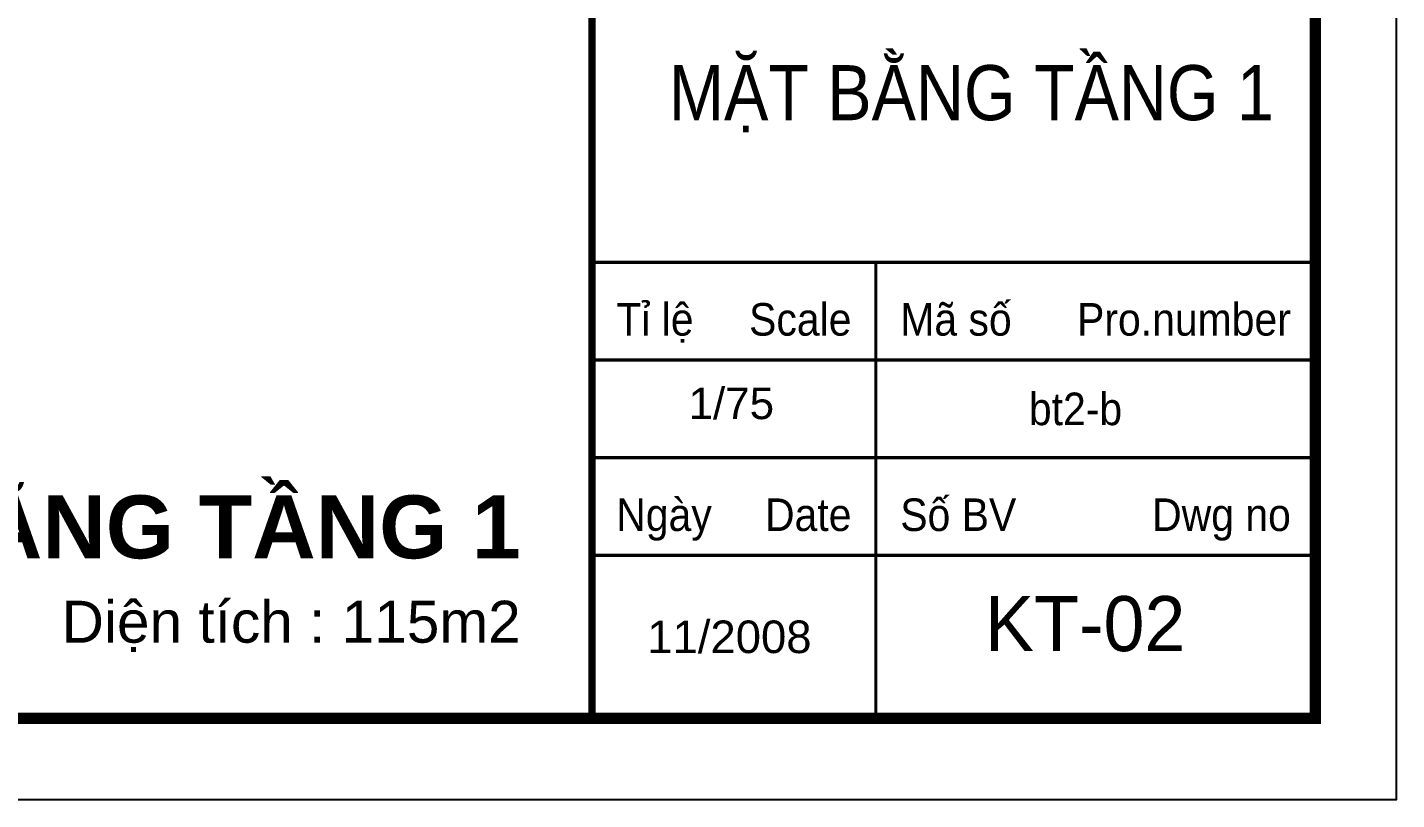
# Model space of a CAD drawing. Header units: millimetres. Extents: x -229618 to 2906, y -178063 to 96806.
# Drawn here: x -192643 to -186113, y -44272 to -40590 of the extents above; entities that cross this region are included whole.
import ezdxf
from ezdxf.enums import TextEntityAlignment as Align

# ---------------------------------------------------------------- set-up
doc = ezdxf.new("R2010")
doc.units = ezdxf.units.MM
doc.header["$LTSCALE"] = 200
doc.header["$MEASUREMENT"] = 0
doc.layers.get('DEFPOINTS').update_dxf_attribs({"linetype": 'CONTINUOUS'})
doc.layers.add('in', color=203, linetype='CONTINUOUS', lineweight=5, plot=False)
doc.layers.add('KHUNGTEN', color=7, linetype='CONTINUOUS')
doc.layers.add('TEXT', color=33, linetype='CONTINUOUS')
doc.styles.add('Aria H B iso', font='Vharialb_0.ttf')
doc.styles.add('Arial iso', font='vnarial_0.ttf')
doc.styles.add('TEXT1', font='Vhavan_0.ttf', dxfattribs={"height": 200})

# ---------------------------------------------------------------- blocks, each defined once
blk = doc.blocks.new('KhungA3')
at = {"layer": 'DEFPOINTS', "color": 8}
blk.add_lwpolyline([(-3.738, 3.813), (416.305, 3.813), (416.305, 300.813), (-3.738, 300.813)], close=True, dxfattribs=at)
at = {"layer": 'KHUNGTEN', "color": 4}
for points, const_width in [([(7.542, 8.987), (411.131, 8.987), (411.131, 295.639), (7.542, 295.639)], 0.724), ([(365.131, 295.639), (411.131, 295.639), (411.131, 8.987), (365.131, 8.987)], 0.466)]:
    blk.add_lwpolyline(points, close=True, dxfattribs=dict(at, const_width=const_width))
at = {"layer": 'KHUNGTEN', "color": 8, "const_width": 0.207}
for points in [[(365.131, 37.963), (411.131, 37.963)], [(383.19, 37.963), (383.19, 8.987)], [(365.131, 31.754), (411.131, 31.754)], [(365.131, 25.545), (411.131, 25.545)], [(365.131, 19.336), (411.131, 19.336)]]:
    blk.add_lwpolyline(points, dxfattribs=at)
at = {"layer": 'KHUNGTEN', "color": 8, "style": 'Arial iso', "width": 0.9}
for s, p in [('TØ lÖ', (366.683, 33.306)), ('M· sè', (384.743, 33.306)), ('bt2-b   ', (392.92, 27.615)), ('Ngµy', (366.683, 20.888)), ('Sè BV', (384.743, 20.888))]:
    blk.add_text(s, height=2.0697, dxfattribs=at).set_placement(p)
for s, p in [('Scale', (381.638, 33.306)), ('Pro.number', (409.579, 33.306)), ('Date', (381.638, 20.888)), ('Dwg no', (409.579, 20.888))]:
    blk.add_text(s, height=2.0697, dxfattribs=at).set_placement(p, align=Align.RIGHT)
at = {"layer": 'KHUNGTEN', "color": 7, "style": 'Arial iso'}
blk.add_text('11/2008', height=2.0697, dxfattribs=at).set_placement((373.877, 14.162), align=Align.MIDDLE_CENTER)

msp = doc.modelspace()

# ---------------------------------------------------------------- linework, layer by layer
at = {"layer": 'in', "linetype": 'Continuous'}
msp.add_lwpolyline([(-217616.4, -44271.6), (-186113.1, -44271.6), (-186113.1, -21996.6), (-217616.4, -21996.6)], close=True, dxfattribs=at)

# ---------------------------------------------------------------- block references
at = {"layer": 'KHUNGTEN'}
ref = msp.add_blockref('KhungA3', (-217336, -44557.6), dxfattribs=dict(at, xscale=75, yscale=75, zscale=75.00000000000009))
ref.add_attrib('TENBANVE', '   mÆt b»ng tÇng 1', dxfattribs={"color": 1, "height": 262.5, "style": 'TEXT1', "width": 0.886048}).set_placement((-189848.5, -41032.6), (-186698.5, -41032.6), align=Align.FIT)
ref.add_attrib('SOBANVE', 'kt-02', dxfattribs={"color": 1, "height": 262.5, "style": 'TEXT1'}).set_placement((-187598.5, -43432.6), align=Align.MIDDLE_CENTER)
ref.add_attrib('TILE', '1/75', dxfattribs={"color": 1, "height": 150, "style": 'Arial iso'}).set_placement((-189286, -42382.6), align=Align.MIDDLE_CENTER)

# ---------------------------------------------------------------- texts
at = {"layer": 'TEXT'}
for s, height, style, p in [('mÆt b»ng tÇng 1', 300, 'Aria H B iso', (-190290.4, -43121.4)), ('DiÖn tÝch : 115m2', 200, 'Arial iso', (-190290.4, -43523.6))]:
    msp.add_text(s, height=height, dxfattribs=dict(at, style=style)).set_placement(p, align=Align.RIGHT)

doc.saveas('drawing.dxf')
